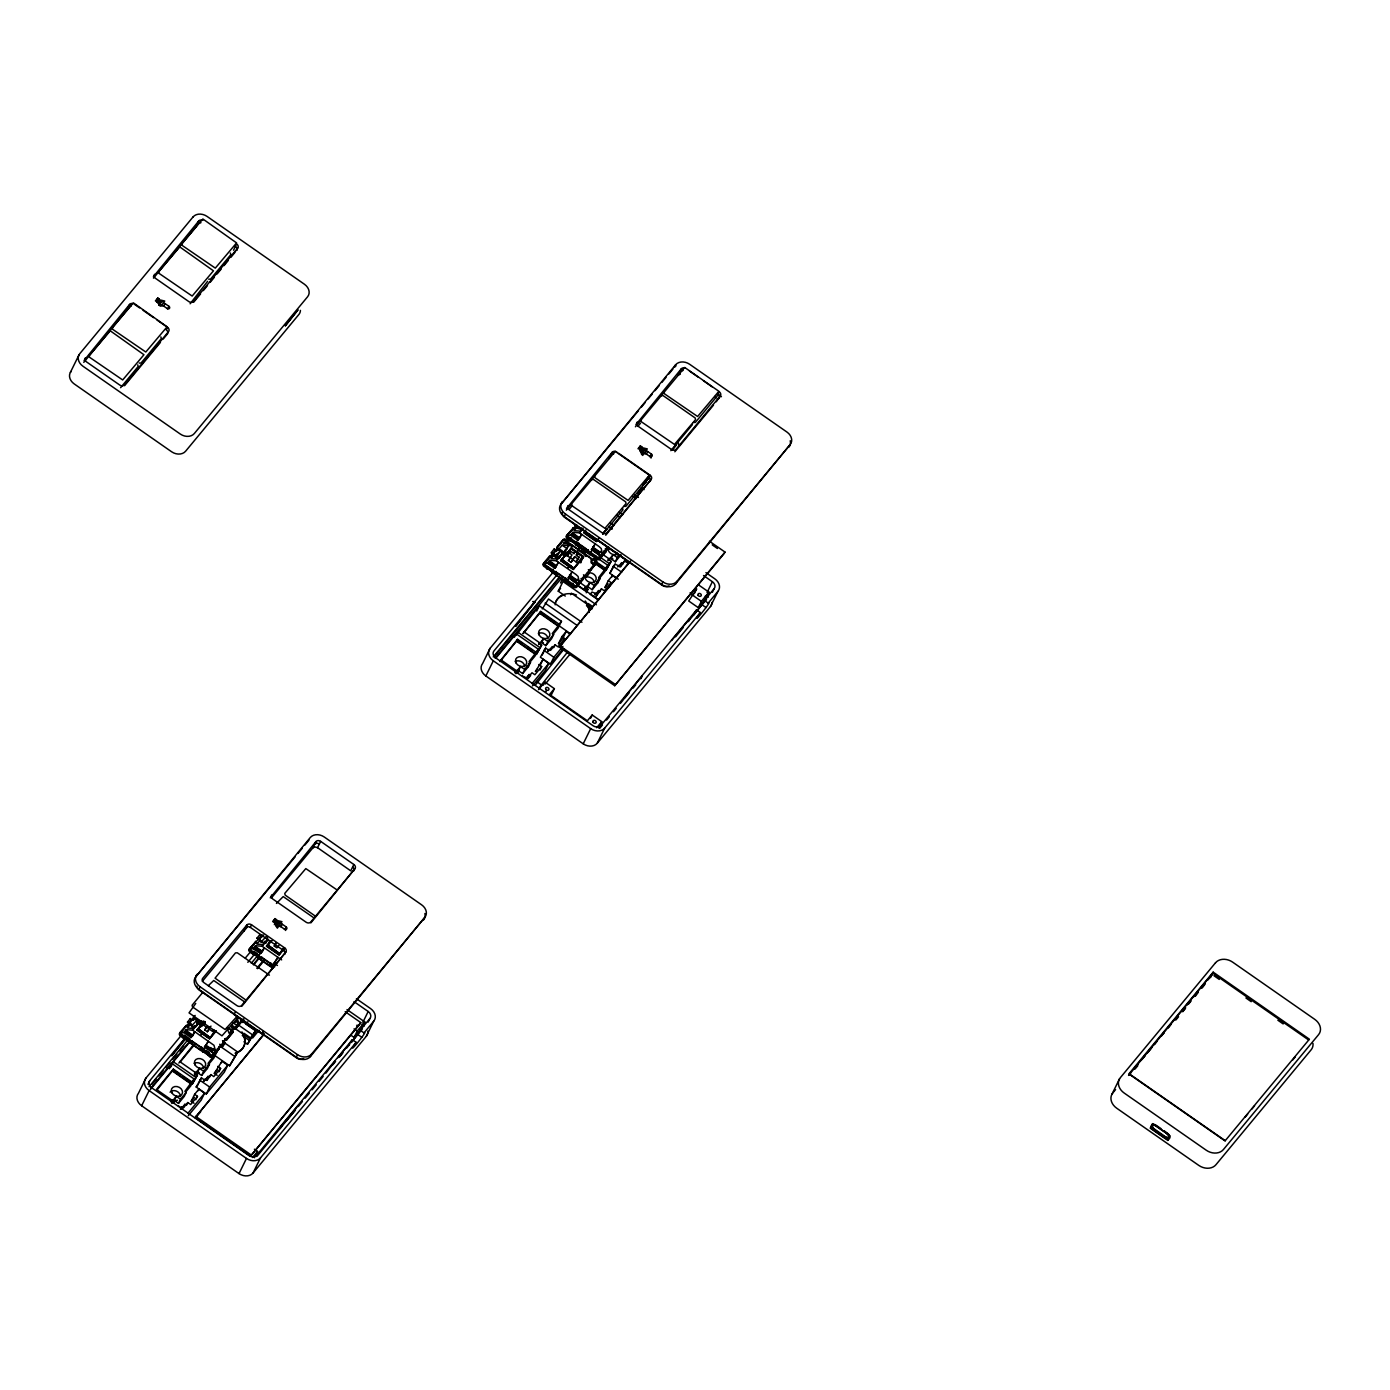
<?xml version="1.0" encoding="UTF-8"?>
<svg xmlns="http://www.w3.org/2000/svg" width="1390" height="1390" viewBox="0 0 1390 1390"><rect width="100%" height="100%" fill="white"/><g stroke="black" fill="none" stroke-linecap="round" stroke-linejoin="round"><path stroke-width="1.5" d="M186.677 1025.646L180.022 1032.457A2.155 1.72 26.2 0 0 180.683 1035.029L183.445 1037.027L183.306 1038.26L181.69 1035.811M204.069 1050.614L202.957 1051.952L188.692 1042.014L189.718 1038.956M200.942 1049.033L200.368 1049.728L191.368 1043.456L192.359 1040.78M200.368 1049.728L201.359 1047.052L203.983 1048.894L202.957 1051.952M211.21 1055.583L210.099 1056.921L208.465 1054.471M210.099 1056.921L210.22 1055.688M234.337 1027.644L233.242 1028.982L231.609 1026.532M233.242 1028.982L233.364 1027.766M253.918 953.019L252.806 954.357L251.173 951.907M252.806 954.357L252.928 953.123L250.165 951.125A2.155 1.72 26.2 0 1 249.522 948.571L256.177 941.742M261.841 956.876L260.868 959.552L269.868 965.824L270.841 963.148L273.483 964.99L272.457 968.048L258.192 958.11L259.218 955.052M545.366 566.408L547 568.857L548.094 567.52M547 568.857L547.643 566.564L546.409 568.058L543.994 566.373A2.155 1.72 26.2 0 1 543.334 563.819L550.37 556.261M567.745 581.211L566.651 582.549L552.369 572.611L553.394 569.553M555.044 574.07L557.025 572.506L565.157 578.17L564.618 579.647L564.045 580.342L555.044 574.07L556.035 571.394M564.045 580.342L565.035 577.667L567.676 579.508L566.651 582.549M590.889 553.289L589.777 554.627L575.512 544.689L576.607 543.351L571.238 539.598L570.126 540.936L568.371 539.72L568.493 538.486M570.126 540.936L570.247 539.702L567.485 537.704A2.155 1.72 26.2 0 1 566.842 535.15L573.497 528.322M575.512 544.689L576.537 541.631L579.161 543.473L578.188 546.131L587.188 552.403L588.283 550.231M574.887 586.18L573.775 587.518L572.159 585.068M573.775 587.518L573.914 586.302M587.188 552.403L588.161 549.728M589.777 554.627L590.802 551.569M594.937 556.817L595.824 556.07L595.163 558.38L596.918 559.597L597.04 558.363M633.545 496.439L636.273 497.429L637.159 495.605M200.038 1022.432L199.76 1021.737A5.126 4.083 26.2 0 0 195.59 1018.818C193.106 1018.661 188.501 1021.945 191.021 1024.326A5.126 4.083 26.2 0 0 195.191 1027.227L197.988 1024.256A5.126 4.083 26.2 0 0 201.828 1020.885M263.648 935.123L259.617 938.893A5.126 4.083 26.2 0 0 260.886 942.194L266.428 936.304M558.711 549.38L562.151 545.228L567.242 548.772L563.437 552.334A5.126 4.083 26.2 0 0 559.266 549.432L556.174 550.37L553.793 553.394A5.126 4.083 26.2 0 0 555.079 556.695M705.599 599.646L704.382 600.463L708.188 603.121C713.626 599.177 687.668 630.886 700.369 612.573L696.546 609.915L600.88 725.424A5.855 4.674 26.2 0 1 593.096 725.736L495.709 657.904A5.855 4.674 26.2 0 1 493.954 650.937L557.494 574.226M275.029 918.616L273.778 921.153C276.905 921.657 274.456 925.775 277.722 926.8L278.66 925.653L277.183 923.464A2.172 1.738 26.2 0 1 278.33 922.074L281.023 922.804L281.962 921.674L277.461 920.58L275.289 923.568L276.541 919.676L275.029 918.616L272.649 921.483L274.178 922.543L274.89 921.674M190.135 1022.623L190.1 1022.849A5.126 4.083 26.2 0 0 190.656 1025.073M259.635 938.719L260.521 940.422A5.126 4.083 26.2 0 0 264.691 943.341M553.811 553.22L554.697 554.94A5.126 4.083 26.2 0 0 558.867 557.842L561.664 554.871A5.126 4.083 26.2 0 0 565.382 550.37L570.143 544.046L590.542 558.311L592.818 563.958L595.129 561.16L596.275 561.855L576.051 586.285L543.994 563.958L564.218 539.529L605.432 568.232L604.685 569.744L596.327 563.923M212.375 1055.67L215.276 1050.076L213.99 1045.297L192.602 1030.164L185.999 1029.677L183.689 1032.475L180.318 1033.343L212.375 1055.67L232.599 1031.258L228.099 1028.218M231.939 1025.264L235.501 1027.749L238.42 1022.154L237.117 1017.376M576.051 586.285L578.97 580.69L578.118 576.503L575.842 574.4L556.278 560.778L549.676 560.292L547.365 563.072L543.994 563.958M599.177 558.346L602.096 552.751L601.262 548.581L598.968 546.461L579.422 532.839L572.819 532.353L570.508 535.15L567.12 536.019L599.177 558.346L608.629 546.948M575.79 528.096L576.225 526.41L574.418 524.482M265.629 942.976L264.5 941.395L264.187 943.028M267.384 937.503L267.714 938.771M196.581 1021.719L199.326 1021.337M693.141 615.162L696.546 609.915M255.482 941.36L256.924 943.271M210.654 1051.048L214.703 1053.724L219.359 1048.512L213.035 1056.469A2.155 1.72 26.2 0 1 210.168 1056.574L203.34 1051.796L204.365 1049.033M572.802 527.939L574.244 529.851M573.028 528.096L566.477 535.88A2.155 1.72 26.2 0 0 567.12 538.451L569.535 540.137L570.786 538.625M568.041 579.647L567.016 582.393L573.844 587.188A2.155 1.72 26.2 0 0 576.711 587.067L583.053 579.126L578.379 584.321L569.883 578.292M591.167 551.726L590.142 554.471L596.988 559.249A2.155 1.72 26.2 0 0 599.855 559.145L606.179 551.187L601.523 556.4L593.009 550.353M571.464 503.997L571.881 505.682L604.98 528.322L626.073 503.51L625.639 501.842L593.565 479.498L591.706 479.567M594.59 476.075L595.007 477.743L628.106 500.4L649.391 475.189L615.197 451.368L566.321 510.2M640.946 420.11L641.381 421.778L674.48 444.435L695.556 419.606L695.139 417.938L663.065 395.594L661.188 395.663M664.09 392.171L664.507 393.839L697.606 416.496L718.891 391.285L684.697 367.464L635.421 426.782M70.421 372.312L79.143 354.606M133.075 303.611A3.51 2.797 26.2 0 0 129.635 304.41L84.043 360.514M126.525 310.717L129.635 304.41M153.352 276.801L198.753 220.958A3.51 2.797 26.2 0 1 202.836 220.419M159.329 299.076L157.365 302.464L159.329 299.076L157.8 297.999L156.549 300.535C159.676 301.057 157.226 305.157 160.493 306.182L161.431 305.053L159.954 302.864A2.172 1.738 26.2 0 1 161.101 301.474L163.794 302.186L164.75 301.057L160.232 299.979L158.06 302.951L160.997 302.464M153.473 278.156L195.642 227.265L198.753 220.958M167.113 308.476A1.755 1.407 26.2 0 0 169.441 308.389A1.755 1.407 26.2 0 0 168.92 306.304L165.097 303.645L163.846 306.165A1.755 1.407 26.2 0 0 161.796 306.009M168.92 306.304L167.669 308.823L163.29 305.817A1.755 1.407 26.2 0 1 162.769 303.732A1.755 1.407 26.2 0 1 165.097 303.645M157.035 320.048L167.53 327.362L166.279 329.882A3.51 2.797 26.2 0 1 167.808 333.079M233.537 250.235L236.647 243.91A3.51 2.797 26.2 0 1 237.69 248.08L236.456 250.617A3.51 2.797 26.2 0 0 235.396 246.43M181.847 1034.699L145.95 1078.067L138.479 1093.235A10.547 8.409 26.2 0 0 141.641 1105.762L239.028 1173.594A10.547 8.409 26.2 0 0 253.032 1173.038L366.3 1036.297L373.754 1021.129A10.547 8.409 26.2 0 0 370.591 1008.601L356.431 998.732M195.747 976.84L310.248 837.562A10.547 8.409 26.2 0 1 324.27 837.006L421.639 904.838A10.547 8.409 26.2 0 1 424.819 917.365L310.317 1056.643A10.547 8.409 26.2 0 1 296.296 1057.199L198.926 989.367A10.547 8.409 26.2 0 1 195.747 976.84L295.201 856.779M147.983 1084.339L149.755 1080.725L185.669 1037.357M141.641 1105.762L149.112 1090.594A10.547 8.409 26.2 0 1 145.95 1078.067M198.926 989.367L200.16 986.848A10.547 8.409 26.2 0 1 196.998 974.303M189.422 1023.735L187.598 1021.806L190.361 1023.735M190.135 1018.957L193.141 1020.382M186.243 1025.333L179.658 1033.204A2.155 1.72 26.2 0 0 180.3 1035.776L183.098 1036.714M185.999 1029.677L186.138 1031.328L192.724 1035.915L194.809 1031.693L190.986 1037.548L183.689 1032.475M188.397 1041.388L183.358 1037.878L184.384 1035.116L189.422 1038.643L188.397 1041.388L188.953 1040.728M169.371 1068.736L171.943 1063.524L194.148 1079.005L190.725 1085.955L185.478 1092.297M170.814 1066.999L173.385 1061.786L189.648 1042.135M192.498 1019.773L192.724 1019.669A5.126 4.083 26.2 0 1 196.477 1019.947L199.396 1022.484A5.126 4.083 26.2 0 1 199.952 1024.708M183.237 1076.868L191.594 1082.706L191.003 1083.435L172.603 1070.613L173.35 1069.101L191.751 1081.907L184.905 1091.289L186.295 1092.262L184.245 1096.432L178.493 1103.382L174.254 1100.498L176.304 1096.31L180.544 1099.212L178.493 1103.382M157.087 1089.847L173.211 1069.883L179.901 1074.54M178.876 1063.055L193.888 1044.29M243.754 931.335L246.864 925.01A3.51 2.797 26.2 0 1 251.538 924.819L284.741 947.963A3.51 2.797 26.2 0 1 285.801 952.133L241.773 1006.325M202.975 1022.397L202.019 1025.525L203.409 1022.693M245.613 927.547A3.51 2.797 26.2 0 1 250.287 927.356L251.538 924.819M213.904 1029.712L212.514 1031.38L209.438 1029.243L207.371 1031.745L204.73 1029.92L206.815 1027.401L203.739 1025.264L205.268 1022.136M200.751 1035.272L201.324 1034.108M204.73 1029.92L206.276 1026.793L208.9 1028.617L207.371 1031.745M310.891 922.873L354.919 868.698A3.51 2.797 26.2 0 0 353.859 864.51L320.656 841.367A3.51 2.797 26.2 0 0 315.982 841.558L270.581 897.419A3.51 2.797 26.2 0 0 270.286 897.888M171.317 1101.836L172.065 1100.307L156.479 1089.465L173.35 1069.101M251.26 946.868L256.438 950.36M258.905 939.831L257.098 937.902L259.861 939.831M262.623 936.478L259.861 934.549L261.685 936.478M205.598 1047.539L205.512 1045.923L212.114 1050.51L211.541 1051.657L213.487 1048.824L215.276 1050.076M204.956 1047.07L208.413 1041.179L204.591 1047.035L212.965 1052.873M255.743 941.447L249.158 949.301A2.155 1.72 26.2 0 0 249.8 951.872L252.58 952.81M258.453 956.824L252.771 953.453L253.831 951.299L257.237 953.557M253.171 948.571L255.499 945.773L255.621 947.424L262.206 952.011L264.291 947.789L260.469 953.644L253.171 948.571L249.8 949.44L274.733 966.815M194.444 1073.897L195.191 1072.385L179.623 1061.526M197.38 1072.559L199.448 1068.389L203.67 1071.273L201.62 1075.443L197.38 1072.559L194.913 1075.547M197.432 1075.061L192.185 1084.217L197.432 1075.061L194.6 1073.097L195.191 1072.385M180.961 1108.542L181.708 1107.031L183.219 1108.073L187.806 1102.548L190.673 1104.529L197.484 1096.31L194.617 1094.312L198.874 1089.169L204.608 1093.166L201.185 1100.115L188.275 1115.701M208.378 1055.305L209.404 1052.56L206.05 1050.215M257.897 957.484L258.922 954.739M276.541 919.676L274.577 923.082M274.351 924.698L275.602 922.161M265.507 943.393L267.488 940.37A5.126 4.083 26.2 0 0 268.687 940.161M187.806 1102.548L186.434 1105.328L184.94 1104.268L181.048 1108.959M271.467 897.87L312.872 847.883L315.982 841.558M217.188 1075.321L214.321 1073.341L222 1061.248L227.734 1065.226L224.311 1072.194L206.241 1093.999L196.181 1086.997L201.428 1077.841L204.243 1079.804L203.496 1081.351M198.874 1083.071L201.428 1077.841M194.061 1103.26L191.195 1101.28L194.617 1094.312M201.62 1075.443L207.371 1068.493L209.421 1064.323L208.048 1063.367L214.738 1054.767M268.339 944.887L269.278 941.76M214.13 1055.496L214.877 1053.985M278.66 925.653L277.409 928.19L275.932 926.001M217.292 1051.066L213.869 1058.033L207.301 1065.956M353.859 864.51L350.749 870.835L317.546 847.692L320.656 841.367M198.127 1090.681L198.874 1089.169M229.367 1028.791L232.147 1029.729A2.155 1.72 26.2 0 1 232.808 1032.301A2.155 1.72 26.2 0 1 232.425 1033.048L226.414 1040.311L224.659 1039.077M204.087 1080.621L204.834 1079.109L206.346 1080.152L210.933 1074.609L213.799 1076.607L220.61 1068.389L217.743 1066.391M195.764 1099.785L197.484 1096.31M284.325 929.093A1.755 1.407 26.2 0 0 286.67 928.989A1.755 1.407 26.2 0 0 286.132 926.904L282.326 924.246L281.075 926.783A1.755 1.407 26.2 0 0 279.39 926.452M220.228 1045.193L222.296 1046.635L225.302 1042.795L222.539 1040.867M222.296 1046.635L225.302 1042.795M236.057 1022.067L236.63 1020.903L238.42 1022.154M206.971 1080.534L210.933 1074.609M231.053 1033.986L226.622 1039.338L232.808 1032.301M278.938 945.339L276.853 947.841L274.23 946.017L275.759 942.889M285.645 930.466A1.755 1.407 26.2 0 0 284.898 929.441L286.132 926.904M237.846 1025.785L242.312 1020.364L236.161 1028.531A2.155 1.72 26.2 0 1 233.311 1028.652L231.261 1026.22L233.676 1027.905A2.155 1.72 26.2 0 0 236.543 1027.783L243.789 1019.078L242.069 1022.553M221.253 1062.759L222 1061.248M206.241 1093.999L209.664 1087.05L227.734 1065.226M345.172 1011.694L360.757 1022.553L360.132 1023.805L250.495 1156.185L195.121 1117.612L264.256 1033.621M218.908 1071.846L220.61 1068.389M275.098 963.635L275.012 962.019L274.091 963.131L277.444 965.459M273.847 965.147L272.822 967.892M284.863 954.2A3.51 2.797 26.2 0 0 283.508 950.499L284.741 947.963M215.537 1056.018L229.593 1065.817L237.742 1052.056L223.686 1042.257M237.742 1052.056L229.593 1065.817M243.945 1041.788L247.472 1044.237L251.885 1036.749L250.078 1038.921L234.215 1027.87M250.078 1038.921L255.673 1030.424L240.435 1020.034M255.673 1030.424L247.472 1044.237M262.224 1033.621L263.214 1031.606L261.754 1033.778L233.868 1014.352L235.327 1012.181M553.672 571.568L490.131 648.279L482.66 663.447A10.547 8.409 26.2 0 0 485.84 675.974L583.209 743.824A10.547 8.409 26.2 0 0 597.231 743.25L710.481 606.509L717.952 591.341A10.547 8.409 26.2 0 0 714.79 578.813L705.929 572.645M561.091 504.084L675.592 364.805A10.547 8.409 26.2 0 1 689.596 364.25L786.983 432.082A10.547 8.409 26.2 0 1 790.145 444.609L675.644 583.887A10.547 8.409 26.2 0 1 661.64 584.443L564.253 516.611A10.547 8.409 26.2 0 1 561.091 504.084L638.427 410.693M239.028 1173.594L246.482 1158.426A10.547 8.409 26.2 0 0 260.503 1157.87L356.17 1042.361L352.348 1039.703L256.681 1155.212A5.855 4.674 26.2 0 1 248.897 1155.524L151.527 1087.675A5.855 4.674 26.2 0 1 149.755 1080.725M296.296 1057.199L297.547 1054.68A10.547 8.409 26.2 0 0 311.551 1054.106L424.819 917.365M616.865 452.063A3.51 2.797 26.2 0 0 612.191 452.254L566.495 508.566M485.84 675.974L493.311 660.806A10.547 8.409 26.2 0 1 490.131 648.279M564.253 516.611L565.504 514.074A10.547 8.409 26.2 0 1 562.324 501.547M250.495 1156.185L360.757 1022.553M545.453 561.386L550.614 564.879M254.44 1157.748L257.55 1151.424L254.37 1149.2M556.817 550.996L554.054 549.067L555.861 550.996M499.931 661.188L517.532 639.313L535.932 652.119L535.185 653.648L516.785 640.825L517.532 639.313M550.388 560.778L548.424 563.61L549.676 560.292M514.422 637.211L516.124 633.736L538.347 649.217L534.924 656.167L528.356 664.09M515.864 635.473L539.268 605.814L561.473 621.295L558.05 628.245L552.803 634.587M555.861 557.981L560.17 550.562A5.126 4.083 26.2 0 0 556.4 550.284L556.174 550.37M253.032 1173.038L260.503 1157.87M310.317 1056.643L311.551 1054.106M535.202 601.644L515.881 626.004L535.202 601.644L532.665 601.592M555.253 557.442L560.622 550.805M499.983 661.623L517.393 640.095L516.785 640.825M552.629 571.325L552.091 572.002L553.116 569.24M561.838 552.403L561.89 553.289M567.137 542.726L572.228 546.166M523.057 633.267L540.675 611.374L559.075 624.197L558.328 625.709L539.928 612.903L540.675 611.374M548.998 562.446L555.583 567.033L555.01 568.197L558.485 562.307L554.662 568.163L547.365 563.072M557.616 558.797L563.072 553.081A5.126 4.083 26.2 0 1 563.628 555.305M568.024 541.961L565.973 539.529A2.155 1.72 26.2 0 0 563.106 539.65L556.712 547.66L558.485 548.894M609.081 458.578L612.191 452.254M563.715 553.046L565.226 549.971M575.773 543.403L570.161 540.554L571.186 537.791M572.819 532.353L572.941 534.003L579.526 538.59L581.611 534.368L577.788 540.224L570.508 535.15M536.696 611.027L539.268 605.814M567.346 551.587L565.713 556.122L571.186 547.799L583.922 556.678L573.253 569.553L560.518 560.674L567.78 551.899M573.132 559.857L576.207 561.994L577.736 558.867L574.661 556.712L571.047 562.359L568.406 560.518L570.491 558.016L567.415 555.878L570.334 551.066L573.41 553.22L575.495 550.701L573.948 553.828M570.334 551.066L567.415 555.878M523.126 633.701L540.536 612.173L555.583 622.651M581.35 561.004L583.279 557.077L570.977 548.511L561.004 560.57L573.305 569.135L583.279 557.077L570.977 548.511M542.274 608.889L548.529 599.003L581.941 622.268M575.217 544.063L576.242 541.318M568.406 560.518L572.037 554.888L568.962 552.751M635.908 424.662L681.308 368.802A3.51 2.797 26.2 0 1 684.749 368.02M514.926 672.76L516.246 670.536L500.678 659.677M515.499 672.048L516.246 670.536M567.728 568.18L568.302 567.016M598.934 538.191L596.432 541.197L584.148 532.631L585.572 531.866M560.518 582.983L562.22 579.508M571.047 562.359L574.661 556.712M518.453 670.71L520.503 666.54L524.725 669.424L522.675 673.594L518.453 670.71L515.968 673.698M565.278 596.067L558.241 591.167L562.985 581.541L596.397 604.824M576.589 555.67L578.136 552.542L576.051 555.044L579.126 557.182L576.207 561.994M675.592 364.805L674.341 367.342A10.547 8.409 26.2 0 1 676.044 365.848M538.642 644.126L539.389 642.597L523.804 631.738M583.922 553.324L585.624 549.832L582.914 553.116M522.675 673.594L528.426 666.644L530.494 662.474L529.103 661.501L535.793 652.918L535.185 653.648M584.495 553.307L586.215 549.832M545.801 645.672L547.869 641.485L543.629 638.601L541.579 642.771L545.801 645.672L551.569 638.722L553.62 634.535L552.23 633.579L558.919 624.979L558.328 625.709M541.614 645.273L536.366 654.429L541.614 645.273L538.799 643.309L539.389 642.597M571.794 584.756L572.68 583.991M640.634 449.457L641.885 446.92L640.356 445.86L639.105 448.379L640.634 449.457L639.921 450.325L644.595 450.621M572.611 585.242L572.072 585.92L573.097 583.174M639.921 450.325L641.885 446.92M575.217 582.271L577.18 579.439L578.97 580.69M596.432 541.197L596.553 539.511M577.18 579.439L576.607 580.603L570.022 576.016L572.089 571.776L568.267 577.649L576.659 583.47M598.343 554.349L598.916 553.185L592.331 548.598L591.758 549.745L595.233 543.855L591.41 549.71L599.785 555.548M640.616 450.812L642.805 447.823L647.306 448.901L646.367 450.047L643.657 449.318A2.172 1.738 26.2 0 0 642.51 450.707L643.987 452.897L642.753 455.434L641.537 454.217M681.308 368.802L678.216 375.126L680.318 374.171M570.612 594.694L571.36 593.183L592.505 607.917M570.491 634.448L566.199 631.46L561.942 636.603L564.809 638.601L557.998 646.819L555.131 644.838L550.544 650.364L549.033 649.321L547.677 651.562L548.442 650.034L545.627 648.07L540.38 657.227L550.44 664.229L563.332 648.644M350.906 1035.22L354.085 1037.444L357.195 1031.119L364.788 1021.945L347.014 1009.574M542.204 655.02L545.627 648.07M362.842 1022.345L368.176 1011.503L354.016 1001.634M532.457 685.913L545.366 670.327L548.789 663.378L543.073 659.381L535.376 671.492L537.513 668.92M361.678 1028.27L364.788 1021.945M540.536 664.524L543.073 659.381M539.963 669.997L541.666 666.522L538.799 664.524M649.669 456.337A1.755 1.407 26.2 0 0 651.997 456.233A1.755 1.407 26.2 0 0 651.476 454.148L647.653 451.489L646.42 454.026A1.755 1.407 26.2 0 0 644.352 453.87M585.972 577.25L588.995 573.41L585.972 577.25L583.922 575.808L582.167 579.369M368.159 1022.084L369.948 1018.47A5.855 4.674 26.2 0 0 368.176 1011.503M602.096 552.751L600.306 551.517L599.733 552.664L593.148 548.077M535.133 685.357L563.906 649.147M555.131 644.838L553.759 647.601L552.264 646.558L548.372 651.25M594.729 564.583L590.09 570.908L588.335 569.692M578.813 581.802L585.746 586.632L584.408 588.856L584.999 588.144M651.024 458.092A1.755 1.407 26.2 0 0 650.225 456.684L651.476 454.148M561.386 645.551L558.519 643.553L561.942 636.603M587.935 586.806L589.986 582.636L594.225 585.52L592.175 589.69L587.935 586.806L585.451 589.794M563.662 636.603L566.199 631.46M550.44 664.229L553.846 657.261L562.898 646.35M538.955 688.015L567.728 651.806M709.404 541.214L724.972 552.056L724.346 553.324L614.71 685.704L559.336 647.132L629.844 561.491M586.267 592.783L587.97 589.291L585.155 587.345L585.746 586.632M563.089 642.076L564.809 638.601M609.341 548.824L607.048 547.886L605.38 549.953L606.631 549.815L605.345 548.424M543.282 685.166L544.845 682.004L554.384 688.658L551.274 694.965M636.429 497.985L637.541 495.743M639.504 492.112L641.589 487.873L644.091 489.628M608.125 560.222L608.872 558.693L601.957 553.88M618.62 453.279L650.086 475.206L648.835 477.726A3.51 2.797 26.2 0 1 650.19 481.444M592.175 589.69L597.926 582.74L599.976 578.57L598.586 577.615L605.293 569.014L604.685 569.744M597.578 558.172L607.847 565.313L604.424 572.263L597.856 580.203M615.301 561.769L617.351 557.599L613.129 554.697L611.079 558.867L615.301 561.769L621.052 554.818M611.114 561.369L605.866 570.526L611.114 561.369L608.299 559.405L608.872 558.693M650.086 475.206A3.51 2.797 26.2 0 1 651.145 479.376L605.727 535.237M594.642 594.868L595.389 593.339L596.901 594.399L596.154 595.91M596.223 596.345L601.488 588.856L604.355 590.837L611.166 582.619L608.299 580.638L612.556 575.477L616.847 578.483M618.255 579.161L609.88 573.323L613.303 566.356L615.11 564.166L620.027 566.46L624.614 560.934L627.498 562.915M615.11 564.166L609.88 573.323M608.299 580.638L604.876 587.588L608.073 583.731M611.808 577.006L612.556 575.477M617.768 566.929L618.515 565.417M608.594 587.831L611.166 582.619M620.652 566.842L624.614 560.934M716.093 398.079L719.203 391.754A3.51 2.797 26.2 0 1 720.263 395.924L716.25 401.797M590.646 718.144L592.192 714.981L601.748 721.636L598.638 727.96M583.209 743.824L590.68 728.638A10.547 8.409 26.2 0 0 604.702 728.082L700.369 612.573M661.64 584.443L662.874 581.923A10.547 8.409 26.2 0 0 676.895 581.35L790.145 444.609M614.71 685.704L724.972 552.056M597.231 743.25L604.702 728.082M675.644 583.887L676.895 581.35M640.877 678.668L642.128 676.131L624.058 697.954M694.322 593.6L696.668 588.856L688.728 601.001L698.284 607.656L705.859 598.499L708.97 592.175L698.301 584.738M688.467 621.208L689.718 618.672L671.648 640.495M698.284 607.656L701.394 601.331L708.97 592.175M707.041 592.557L712.375 581.715L703.514 575.547M712.358 592.296L714.13 588.682A5.855 4.674 26.2 0 0 712.375 581.715M1112.07 1094.017L1119.523 1078.831M1308.65 1039.981L1212.81 973.209L1128.558 1075.426L1131.304 1072.124M1210.499 977.587L1213.175 972.149L1309.397 1039.199L1225.042 1140.929L1129.184 1074.157M1167.791 1140.408L1170.033 1135.856L1152.466 1123.624L1150.225 1128.176L1167.791 1140.408L1169.963 1137.784M183.549 1107.065L184.94 1104.268M206.693 1079.127L208.066 1076.347L209.577 1077.389M527.748 677.278L529.121 674.48L530.632 675.54L528.026 678.668M596.553 594.764L598.621 590.576L600.115 591.636M619.679 566.842L621.747 562.655L623.259 563.715M180.352 1109.272L181.708 1107.031M193.453 1016.246L194.791 1018.279M226.414 1040.311L226.657 1039.251M349.516 1043.803L348.89 1045.228L349.672 1044.707M705.39 600.132L693.853 614.919M197.884 1021.824L199.274 1023.37L197.328 1022.797L198.527 1021.059L196.702 1021.459M198.735 1021.633L197.345 1022.032M349.985 1043.021L352.348 1039.703M274.091 963.131L277.913 957.276L274.438 963.166M641.589 487.873L637.767 493.745L638.688 492.616M351.479 1042.552L361.087 1029.278L360.184 1030.251L364.006 1032.909C369.41 1029.017 343.434 1060.605 356.17 1042.361M83.765 362.356L130.469 305.974M157.8 297.999L155.419 300.865L156.948 301.925L157.678 301.074M120.617 387.688L138.166 366.508L137.749 364.84M190.117 303.785L207.631 281.301M237.69 248.08L193.523 301.404A3.51 2.797 26.2 0 1 188.849 301.595L155.645 278.452A3.51 2.797 26.2 0 1 154.603 274.282M124.544 385.708L160.441 342.392M163.186 339.056L167.339 334.052A3.51 2.797 26.2 0 0 167.634 333.6M193.662 302.256L200.56 293.933M203.322 290.597L207.458 285.593M210.22 282.274L214.373 277.27M217.135 273.934L221.271 268.948M224.033 265.612L228.168 260.608M230.931 257.272L235.066 252.285M641.19 407.357L645.342 402.353M648.105 399.017L652.24 394.013M655.003 390.677L659.155 385.673M661.918 382.354L666.053 377.35M668.816 374.014L672.968 369.01M569.692 508.705L572.402 505.439M637.836 426.417L640.547 423.168M297.964 853.443L302.099 848.439M304.862 845.103L309.014 840.099M554.054 549.067L551.031 552.907L554.054 554.332M640.356 445.86L637.993 448.727L640.929 449.404L641.19 452.132L643.049 454.043L643.987 452.897M549.676 555.878L543.716 563.072A2.155 1.72 26.2 0 0 544.359 565.626L547.121 567.641M556.712 547.66L562.741 540.397A2.155 1.72 26.2 0 1 565.105 540.015M567.12 536.019L576.572 524.621M550.544 557.338L552.664 556.035M573.67 529.399L575.008 527.783M246.864 925.01L202.697 978.334A3.51 2.797 26.2 0 0 203.757 982.522L236.96 1005.648A3.51 2.797 26.2 0 0 241.634 1005.456L285.801 952.133M554.506 554.454L551.066 558.606L557.668 559.093M570.56 545.818L565.626 542.378L563.541 543.559L565.852 540.762L564.218 539.529M577.024 526.654A5.126 4.083 26.2 0 1 576.902 525.524L577.649 526.532L574.192 530.685L580.812 531.171M573.514 532.839L572.124 534.524L578.726 539.111L577.788 540.224M202.367 981.288L247.698 926.574M568.371 539.72L569.483 538.382M554.923 556.261L557.355 553.324M552.091 572.002L547.591 567.815M570.161 540.554L578.275 545.28M557.807 558.38L562.655 552.525M556.278 560.778L561.195 554.836M579.422 532.839L583.157 528.322M202.905 992.217L192.098 1005.248L192.532 1006.916L225.093 1029.504L237.273 1016.16M208.291 985.701L213.73 980.489L244.518 1001.843M276.436 903.431L283.213 896.585L314.001 917.939M585.902 530.024L583.644 532.752L596.38 541.631L599.055 538.399M554.662 568.163L555.583 567.033M572.211 546.965L572.332 545.575M571.585 548.755L561.004 560.57M552.369 572.611L553.481 571.273M195.747 1003.424L189.04 1012.876L221.983 1035.828L238.211 1017.584M578.188 546.131L580.169 544.567L586.667 549.102M577.632 550.423L580.203 547.312M187.355 1022.293L190.378 1018.453M256.855 938.389L259.861 934.549M577.667 551.396L581.541 546.722M180.318 1033.343L195.139 1015.43M249.8 949.44L261.945 934.792M186.851 1026.724L188.206 1025.108M493.259 656.914L559.545 576.867M580.273 551.847L583.036 548.511M494.77 656.097L559.683 577.736M190.83 1023.839L187.389 1028.009L193.992 1028.496M245.387 957.988L250.912 951.316M260.33 939.935L256.872 944.105L263.492 944.592M186.712 1030.164L185.322 1031.849L191.907 1036.436L190.986 1037.548M256.194 946.26L254.804 947.945L261.407 952.532L260.469 953.644M181.551 1037.027L182.663 1035.689M251.051 953.14L251.833 951.559M495.17 658.235L561.456 578.205M577.736 558.867L579.126 557.182M582.184 553.185L584.947 549.849M495.796 658.287L516.124 633.736M182.715 1037.461L183.966 1035.95M196.946 1020.208L191.403 1026.098M252.215 953.557L253.466 952.046M582.566 556.4L573.305 569.135M646.68 479.098L649.443 475.658M602.669 533.673L606.422 529.156L605.553 528.756M650.277 476.197L642.805 485.232L642.771 483.824M672.169 449.769L675.905 445.252M196.72 1024.03L199.482 1020.694M247.82 962.314L254.735 953.992M603.052 533.569L607.048 528.739M642.736 485.649L649.408 477.604M672.552 449.665L676.548 444.835M184.557 1039.234L171.7 1055.792L185.895 1038.643M193.922 1028.183L198.978 1021.928M264.639 942.82L267.262 939.484M602.721 534.264L622.963 509.835L622.529 508.167M192.602 1030.164L197.519 1024.222M255.499 945.773L262.102 946.26L267.019 940.335M580.099 562.637L581.211 561.178L580.864 562.776M568.267 577.649L569.205 576.52L575.79 581.107M585.833 556.452L585.955 555.062M591.41 549.71L592.331 548.598M678.459 444.609L678.581 443.219M558.241 591.167L560.552 588.387M651.145 479.376L606.961 532.7A3.51 2.797 26.2 0 1 602.304 532.891L569.101 509.765A3.51 2.797 26.2 0 1 568.041 505.578M720.263 395.924L676.096 449.248A3.51 2.797 26.2 0 1 671.422 449.439L638.218 426.313A3.51 2.797 26.2 0 1 637.159 422.126M149.06 1086.702L187.737 1039.998M251.277 963.287L256.803 956.633A5.855 4.674 26.2 0 1 257.741 955.799M674.845 451.785L713.487 405.133M203.67 1020.99L196.841 1030.077L209.56 1038.938L216.232 1030.894M567.016 582.393L574.209 586.441A2.155 1.72 26.2 0 0 577.076 586.319L583.053 579.126M151.962 1084.217L156.114 1079.213M158.877 1075.877L163.012 1070.873M165.775 1067.555L169.928 1062.551M172.69 1059.215L176.825 1054.211M179.588 1050.875L183.723 1045.871M269.73 942.073L266.324 946.173L279.06 955.052L284.394 948.606M215.867 1030.998L209.629 1038.521L197.328 1029.955L204.278 1021.563M284.099 948.588L279.112 954.617L266.828 946.051L271.154 940.822M205.147 1021.581L197.328 1029.955M272.179 940.544L266.828 946.051M188.692 1042.014L189.804 1040.676M201.533 1026.585L204.122 1023.457M258.192 958.11L259.287 956.772M150.971 1088.023L189.648 1041.336M253.189 964.625L258.714 957.953A3.51 2.797 26.2 0 1 259.27 957.467M150.259 1089.708L171.943 1063.524M203.739 1025.264L205.129 1023.596M253.727 964.782L259.148 958.231M191.368 1043.456L193.349 1041.892L201.481 1047.556M260.868 959.552L262.849 957.988L270.963 963.652L269.868 965.824M590.959 561.577L592.209 560.083M598.916 553.185L600.306 551.517M595.754 557.321L590.072 553.95M274.23 946.017L276.297 943.497M572.02 586.302L573.132 584.964M256.889 968.222L263.388 960.403M180.231 1061.925L194.426 1044.776M257.463 968.674L263.926 960.872M596.918 559.597L598.03 558.259M208.9 1028.617L210.985 1026.115M603.486 552.299L606.7 548.407M606.631 549.815L603.903 551.743M590.524 570.109L596.484 562.898A2.155 1.72 26.2 0 0 595.841 560.344L593.426 558.658L595.459 561.091A2.155 1.72 26.2 0 1 596.119 563.645L590.09 570.908M606.179 551.187L600.219 558.398A2.155 1.72 26.2 0 1 597.353 558.502L592.383 554.975M214.964 1030.529L209.629 1038.521M283.143 948.206L279.112 954.617M204.591 1047.035L205.512 1045.923M515.534 672.517L520.503 666.54M538.677 644.595L543.629 638.601M585.034 588.613L589.986 582.636M608.16 560.691L613.129 554.697M354.919 868.698L310.752 922.004A3.51 2.797 26.2 0 1 306.078 922.196L272.874 899.069A3.51 2.797 26.2 0 1 271.815 894.882M535.932 652.119L538.347 649.217M559.075 624.197L561.473 621.295M587.97 589.291L586.146 591.497L577.615 585.555M605.432 568.232L607.847 565.313M524.725 669.424L530.494 662.474M547.869 641.485L553.62 634.535M594.225 585.52L599.976 578.57M617.351 557.599L619.662 554.818M209.004 1053.394L207.753 1054.888L210.533 1055.827A2.155 1.72 26.2 0 0 213.4 1055.722L219.359 1048.512M212.114 1050.51L213.487 1048.824M235.24 1022.571L236.63 1020.903M208.344 1055.688L209.456 1054.35M231.47 1027.766L232.582 1026.428M172.065 1100.307L171.474 1101.019L174.289 1102.982M171.352 1102.305L176.304 1096.31M194.478 1074.383L199.448 1068.389M171.769 1103.486L174.254 1100.498M224.694 1039.581L225.528 1038.573M223.408 1041.597L225.979 1038.33M235.501 1027.749L242.242 1019.6M595.389 593.339L591.984 592.088L590.159 594.295L598.534 600.132M219.203 1046.479L219.811 1047.139L217.101 1049.05M222.591 1043.786L223.929 1042.17L222.574 1040.867M241.617 1020.833L242.955 1019.2M191.751 1081.907L194.148 1079.005M526.532 677.608L529.121 674.48M596.032 593.704L598.621 590.576M619.158 565.782L621.747 562.655M596.901 594.399L601.488 588.856M180.544 1099.212L186.295 1092.262M203.67 1071.273L209.421 1064.323M558.519 643.553L562.776 638.41M541.666 666.522L534.872 674.741L531.988 672.76L527.401 678.303L522.484 675.992M247.802 1021.876L245.978 1024.082L256.021 1031.085L252.598 1038.035L259.061 1030.233M559.336 647.132L630.608 561.091M196.181 1086.997L198.005 1084.808M532.005 683.637L548.789 663.378M204.174 1081.02L208.066 1076.347M191.195 1101.28L194.392 1097.405M214.321 1073.341L217.518 1069.483M538.521 689.631L544.845 682.004M187.824 1113.425L204.608 1093.166M545.297 684.019L569.605 654.673M195.121 1117.612L263.648 1034.89M195.59 1117.89L200.647 1111.792M554.384 688.658L549.571 694.461L587.379 720.802L592.192 714.981M596.675 727.752L601.748 721.636M704.382 600.463L714.13 588.682M599.646 728.395L602.409 725.059M606.561 720.055L609.324 716.719M613.459 711.732L616.222 708.396M620.374 703.392L623.137 700.056M624.093 698.927L629.253 692.689M633.128 688.015L635.716 684.905M675.557 636.794L683.307 627.446M688.05 621.678L705.998 599.994M708.188 603.121L717.952 591.341M252.493 1157.523L257.55 1151.424M354.085 1037.444L369.948 1018.47M279.859 1127.742L297.929 1105.919M335.198 1060.935L325.903 1073.132M337.787 1057.807L345.519 1048.46M256.837 1156.515L295.514 1109.828M298.277 1106.492L302.412 1101.488M305.174 1098.152L309.327 1093.148M312.09 1089.812L316.225 1084.808M318.988 1081.472L323.14 1076.468M332.801 1064.792L335.563 1061.456M339.716 1056.469L342.479 1053.134M346.614 1048.13L349.377 1044.794M353.529 1039.79L361.817 1029.782A3.51 2.797 26.2 0 0 361.713 1026.532M279.911 1128.715L282.483 1125.587M286.357 1120.913L295.392 1110.002M339.108 1057.217L342.983 1052.543M364.006 1032.909L373.754 1021.129M1115.597 1089.569L1112.834 1092.905A12.875 10.286 26.2 0 0 1116.709 1108.212L1198.806 1165.411A12.875 10.286 26.2 0 0 1215.937 1164.733L1311.135 1049.815A12.875 10.286 26.2 0 0 1312.994 1043.421M1213.175 972.149L1129.062 1073.688L1225.302 1140.721M1134.049 1068.806L1138.167 1063.836M1140.895 1060.535L1145.013 1055.566M1147.758 1052.265L1151.876 1047.295M1154.603 1043.977L1157.349 1040.676M1161.467 1035.706L1164.212 1032.405M1168.312 1027.436L1171.058 1024.117M1175.176 1019.165L1177.921 1015.847M1182.021 1010.877L1184.766 1007.576M1187.512 1004.258L1190.257 1000.956M1194.358 995.987L1197.103 992.686M1201.221 987.717L1203.966 984.398M1208.066 979.446L1210.812 976.127M1135.109 1067.781L1137.854 1064.479M1141.955 1059.51L1144.7 1056.209M1147.445 1052.89L1151.563 1047.921M1154.291 1044.62L1157.036 1041.301M1161.154 1036.349L1163.899 1033.031M1168 1028.061L1170.745 1024.76M1174.863 1019.791L1177.608 1016.49M1181.708 1011.52L1184.454 1008.202M1187.199 1004.901L1189.944 1001.582M1194.045 996.63L1198.163 991.661M1200.908 988.342L1205.026 983.39M1207.754 980.072L1211.871 975.102M1135.039 1069.049L1137.784 1065.73M1182.873 1010.93L1185.635 1007.594M1188.398 1004.258L1191.16 1000.939M1195.365 996.213L1198.058 992.599M1202.211 987.943L1204.974 984.259M1175.853 1020.017L1178.598 1016.716M1182.716 1011.746L1185.461 1008.445M1244.971 1117.369L1247.716 1114.068M1251.834 1109.098L1254.579 1105.797M1292.648 1060.083L1295.376 1056.765M197.519 223.477L200.959 222.695M195.642 227.265L196.563 226.587M680.075 371.321L683.063 370.435M314.731 844.095L316.851 843.122L319.405 843.904M312.872 847.883L314.991 846.927L317.546 847.692M275.289 923.568L279.251 923.377M581.819 527.974L581.507 529.607M263.492 942.49L265.455 943.063M199.656 1022.623L197.693 1022.05M261.998 935.87L262.224 935.765A5.126 4.083 26.2 0 1 263.422 935.574M599.681 541.457L627.55 560.865M160.389 303.923L159.85 303.993A2.172 1.738 26.2 0 0 158.79 304.914M642.945 451.767L642.406 451.854A2.172 1.738 26.2 0 0 641.259 453.227L641.329 453.731M582.254 577.875L583.505 577.754M218.578 1047.278L219.811 1047.139M222.817 1042.135L223.929 1042.17M563.541 543.559L570.143 544.046M562.151 545.228L568.753 545.714M670.831 450.673L692.411 424.628M571.95 539.355L571.064 539.285M609.88 527.401L611.583 528.86M559.18 557.824L558.05 556.261L559.996 556.817M195.486 1027.227L194.374 1025.646L196.32 1026.22M693.471 422.508L695.347 422.438L715.589 397.992L715.155 396.324M208.691 279.182L210.55 279.112L230.792 254.683L230.375 252.997M623.988 506.412L625.847 506.342L646.089 481.896L645.672 480.228M139.191 363.085L141.068 363.016L161.31 338.587L160.875 336.901M560.413 551.222L562.464 552.942M192.185 1027.366L193.349 1028.009M1165.897 1137.037L1153.909 1128.68A3.006 1.772 39.6 0 1 1152.779 1125.622A3.006 1.772 39.6 0 1 1155.802 1125.709L1167.148 1133.615A3.006 1.772 39.6 0 1 1168.695 1136.707A3.006 1.772 39.6 0 1 1165.897 1137.037L1165.393 1136.725M232.599 1031.258L231.452 1030.563L229.142 1033.343L226.848 1027.697M689.492 371.06L698.232 377.142M703.462 380.791L712.201 386.889M721.427 396.706L717.952 394.291A3.51 2.797 26.2 0 1 719.012 398.461M650.225 456.684L645.846 453.679A1.755 1.407 26.2 0 1 645.325 451.576A1.755 1.407 26.2 0 1 647.653 451.489M639.991 451.246L642.91 453.279M712.236 544.897L717.431 548.511M634.865 494.944L638.427 497.411M632.971 496.439L636.134 498.645M619.176 512.215L622.72 514.682M616.76 515.117L620.305 517.584M610.471 523.092L613.876 525.472M608.733 526.48L612.295 528.965M690.118 592.8L693.541 595.181M691.838 594.677L701.394 601.331M702.193 604.893L706.016 607.552M565.504 514.074L662.874 581.923M585.433 532.144L596.414 539.807M604.111 550.649L605.866 551.865M1213.957 975.71L1219.291 979.429M1245.909 997.968L1251.226 1001.686M1277.862 1020.225L1283.178 1023.926M572.923 533.204L578.414 537.026M592.626 546.93L599.003 551.361M599.038 556.434L609.289 563.576M613.303 566.356L621.678 572.193M588.821 552.178L591.949 554.367M587.275 551.552L589.899 553.394M570.091 540.032L575.147 543.559M596.918 563.193L601.94 566.686M584.165 554.575L586.789 556.417M594.625 563.28L604.667 570.282M591.028 562.707L592.818 563.958M569.952 557.39L572.593 559.232M596.536 581.784L597.926 582.74M583.452 574.817L586.215 576.746M580.985 578.57L582.74 579.804M549.797 561.126L555.288 564.948M569.5 574.852L577.458 580.412M549.815 561.942L556.4 566.529M571.742 579.699L574.435 581.576M577.006 584.703L598.1 599.403M571.968 584.478L575.095 586.667M549.276 568.979L555.131 573.219M564.132 579.491L566.773 581.333M552.004 571.481L547.034 568.475M566.946 581.889L571.985 585.399M588.283 603.555L591.81 606.023M586.476 605.745L591.758 609.428M134.309 304.219L139.556 307.868M143.048 310.3L153.543 317.615M545.123 603.121L576.763 625.17M557.963 624.996L570.265 633.579M539.911 613.442L558.311 626.247M559.944 645.864L615.318 684.436M517.584 631.998L539.789 647.479M543.803 650.259L553.846 657.261M519.061 641.259L522.414 643.587M527.436 647.097L532.44 650.59M516.767 641.363L535.167 654.186M527.053 665.688L528.426 666.644M536.905 681.743L540.727 684.419M515.673 671.231L518.487 673.194M493.311 660.806L590.68 728.638M1160.945 1128.611L1156.219 1125.309A3.927 2.328 39.6 0 0 1152.466 1124.632M1164.09 1130.8L1167.253 1132.989M337.144 890L305.817 868.594L284.741 893.423L285.159 895.091L315.443 916.184M284.898 929.441L280.519 926.435A1.755 1.407 26.2 0 1 279.981 924.333A1.755 1.407 26.2 0 1 282.326 924.246M250.287 927.356L283.508 950.499M262.102 946.26L281.649 959.882M256.976 947.58L261.094 950.447M255.082 954.478L260.955 958.7M269.955 964.973L272.579 966.815M252.771 953.453L257.828 956.98M354.016 1028.895L357.195 1031.119M358.012 1034.664L361.834 1037.34M269.434 975.154L237.343 952.81L235.483 952.88L215.068 978.16L245.96 1000.088M200.16 986.848L297.547 1054.68M238.142 1024.812L252.198 1034.612M232.756 1022.606L236.109 1024.934M244.084 1033.343L251.138 1038.26M242.277 1035.533L249.331 1040.432M223.008 1041.857L225.058 1043.282M219.776 1044.22L222.539 1046.149M220.263 1046.375L234.337 1056.174M186.104 1030.529L191.594 1034.351M210.585 1047.573L213.782 1049.798M206.328 1045.402L212.913 1049.989M204.486 1046.496L207.909 1048.877M203.583 1050.597L209.855 1054.975M183.914 1037.201L191.455 1042.604M200.455 1048.877L203.096 1050.718M183.272 1037.357L188.328 1040.884M203.253 1051.274L208.309 1054.802M205.998 1067.537L207.371 1068.493M173.385 1061.786L195.608 1077.25M199.604 1080.047L209.664 1087.05M172.586 1071.151L190.986 1083.957M195.729 1116.361L251.104 1154.916M205.39 1124.249L243.181 1150.59M178.302 1105.78L181.117 1107.743M149.112 1090.594L246.482 1158.426M559.631 557.564L558.328 556.66L558.016 558.276M577.649 526.532L577.84 527.001A5.126 4.083 26.2 0 0 582.01 529.92M551.882 555.722L552.386 557.077M1168.677 1135.63L1168.677 1135.63A3.127 1.842 39.6 0 1 1168.799 1136.151M1154.308 1125.118A3.127 1.842 39.6 0 1 1154.795 1125.222M1168.26 1137.246A3.127 1.842 39.6 0 1 1167.913 1137.402M1151.963 1125.205A3.927 2.328 39.6 0 0 1154.117 1129.549L1165.15 1137.246A3.927 2.328 39.6 0 0 1169.285 1137.559A3.927 2.328 39.6 0 0 1167.861 1133.476M1166.766 1133.58A3.927 2.328 39.6 0 1 1168.92 1137.941A3.927 2.328 39.6 0 1 1164.681 1137.819L1153.63 1130.14A3.927 2.328 39.6 0 1 1151.476 1125.778A3.927 2.328 39.6 0 1 1155.733 1125.883M357.126 1025.003A1.755 1.407 26.2 0 1 356.587 1025.942M241.93 1031.919A17.757 14.178 26.2 0 1 235.466 1052.751M243.146 1034.994A17.757 14.178 26.2 0 1 235.153 1053.377M199.239 1072.541A5.855 4.674 26.2 0 1 196.32 1071.985M194.166 1063.454A5.855 4.674 26.2 0 1 200.351 1063.576A5.855 4.674 26.2 0 1 203.635 1068.667M177.486 1100.237A5.855 4.674 26.2 0 1 173.177 1099.924M170.084 1092.21A5.855 4.674 26.2 0 1 176.53 1091.167A5.855 4.674 26.2 0 1 180.492 1096.606M266.915 974.842A5.855 4.674 26.2 0 1 268.287 974.616M367.811 1031.085A10.547 8.409 26.2 0 1 366.3 1036.297M361.956 1024.152A5.855 4.674 26.2 0 1 363.937 1026.306M424.888 913.525A10.547 8.409 26.2 0 1 423.568 919.902M352.626 867.047A3.51 2.797 26.2 0 1 353.981 870.748M276.245 925.132A2.172 1.738 26.2 0 1 277.079 924.611M303.68 1058.607A5.855 4.674 26.2 0 1 296.834 1058.085L199.465 990.253A5.855 4.674 26.2 0 1 196.859 986.188M231.783 1030.476A2.155 1.72 26.2 0 1 232.199 1030.841M578.205 528.773A5.126 4.083 26.2 0 1 577.476 527.748M555.166 604.841A17.757 14.178 26.2 0 1 576.45 594.99M585.19 600.984A17.757 14.178 26.2 0 1 589.291 612.312M555.774 601.853A17.757 14.178 26.2 0 1 564.496 594.816M587.345 605.206A17.757 14.178 26.2 0 1 588.735 609.063M543.42 642.753A5.855 4.674 26.2 0 1 541.961 642.649M538.347 633.684A5.855 4.674 26.2 0 1 544.55 633.788A5.855 4.674 26.2 0 1 547.816 638.896M518.835 670.571A5.855 4.674 26.2 0 1 517.375 670.136M515.221 661.605A5.855 4.674 26.2 0 1 521.406 661.727A5.855 4.674 26.2 0 1 524.69 666.818M586.771 573.531A5.855 4.674 26.2 0 1 595.598 576.19A5.855 4.674 26.2 0 1 591.845 582.601A5.855 4.674 26.2 0 1 584.964 576.624M588.318 586.667A5.855 4.674 26.2 0 1 586.875 586.232M584.703 577.701A5.855 4.674 26.2 0 1 590.906 577.823A5.855 4.674 26.2 0 1 594.19 582.914M617.56 553.915A5.855 4.674 26.2 0 1 611.374 553.793A5.855 4.674 26.2 0 1 608.09 548.685M612.92 558.85A5.855 4.674 26.2 0 1 610.001 558.293M607.847 549.78A5.855 4.674 26.2 0 1 610.436 548.998M616.673 552.438A5.855 4.674 26.2 0 1 617.316 554.992M545.471 691.212A1.755 1.407 26.2 0 1 546.305 691.577M712.045 602.443A10.547 8.409 26.2 0 1 710.481 606.509M706.745 594.833A5.855 4.674 26.2 0 1 708.431 597.144M705.303 596.101A3.51 2.797 26.2 0 1 706.207 599.698M790.215 440.769A10.547 8.409 26.2 0 1 788.912 447.146M610.957 454.791A3.51 2.797 26.2 0 1 613.737 453.852M669.024 585.85A5.855 4.674 26.2 0 1 662.179 585.329L564.809 517.497A5.855 4.674 26.2 0 1 562.255 512.18M71.064 371.408A10.547 8.409 26.2 0 0 74.226 383.935L171.613 451.767A10.547 8.409 26.2 0 0 185.617 451.211L298.885 314.47A10.547 8.409 26.2 0 0 300.431 310.387M167.53 327.362A3.51 2.797 26.2 0 1 168.572 331.532L124.405 384.856A3.51 2.797 26.2 0 1 119.731 385.03L86.528 361.904A3.51 2.797 26.2 0 1 85.485 357.734M128.401 306.929A3.51 2.797 26.2 0 1 131.164 306.009M285.35 325.781L297.877 309.97L285.35 325.781M89.151 355.632L89.586 357.299L122.685 379.957L143.952 354.728L110.244 330.803L89.151 355.632M112.295 327.692L112.712 329.361L145.811 352.017L167.095 326.806L133.388 302.864L112.295 327.692M158.651 271.728L159.068 273.396L192.167 296.053L213.452 270.824L179.744 246.899L158.651 271.728M181.795 243.789L182.212 245.457L215.311 268.114L236.578 242.903L202.871 218.977L181.795 243.789M198.753 1029.191L209.595 1037.131L198.753 1029.191M268.253 945.287L279.095 953.227L268.253 945.287M562.446 559.788L573.271 567.728L562.446 559.788M193.036 216.962L79.769 353.703A10.547 8.409 26.2 0 0 82.948 366.23L180.318 434.062A10.547 8.409 26.2 0 0 194.339 433.506L307.59 296.765A10.547 8.409 26.2 0 0 304.427 284.238L207.041 216.406A10.547 8.409 26.2 0 0 193.036 216.962M1215.486 962.801L1120.305 1077.719A12.875 10.286 26.2 0 0 1124.18 1093.044L1206.277 1150.242A12.875 10.286 26.2 0 0 1223.409 1149.547L1318.589 1034.629A12.875 10.286 26.2 0 0 1314.714 1019.322L1232.617 962.123A12.875 10.286 26.2 0 0 1215.486 962.801M195.052 1064.931A5.855 4.674 26.2 0 0 204.816 1066.773A5.855 4.674 26.2 0 0 200.264 1058.624A5.855 4.674 26.2 0 0 195.052 1064.931M171.908 1092.853A5.855 4.674 26.2 0 0 181.69 1094.695A5.855 4.674 26.2 0 0 177.138 1086.563A5.855 4.674 26.2 0 0 171.908 1092.853M539.233 635.143A5.855 4.674 26.2 0 0 549.015 636.985A5.855 4.674 26.2 0 0 544.463 628.836A5.855 4.674 26.2 0 0 539.233 635.143M516.107 663.065A5.855 4.674 26.2 0 0 525.872 664.907A5.855 4.674 26.2 0 0 521.32 656.775A5.855 4.674 26.2 0 0 516.107 663.065M698.128 595.354A1.755 1.407 26.2 0 0 701.047 595.91A1.755 1.407 26.2 0 0 699.691 593.461A1.755 1.407 26.2 0 0 698.128 595.354M545.766 689.318A1.755 1.407 26.2 0 0 548.702 689.874A1.755 1.407 26.2 0 0 547.33 687.424A1.755 1.407 26.2 0 0 545.766 689.318M593.026 722.244A1.755 1.407 26.2 0 0 595.962 722.783A1.755 1.407 26.2 0 0 594.59 720.35A1.755 1.407 26.2 0 0 593.026 722.244"/></g></svg>
